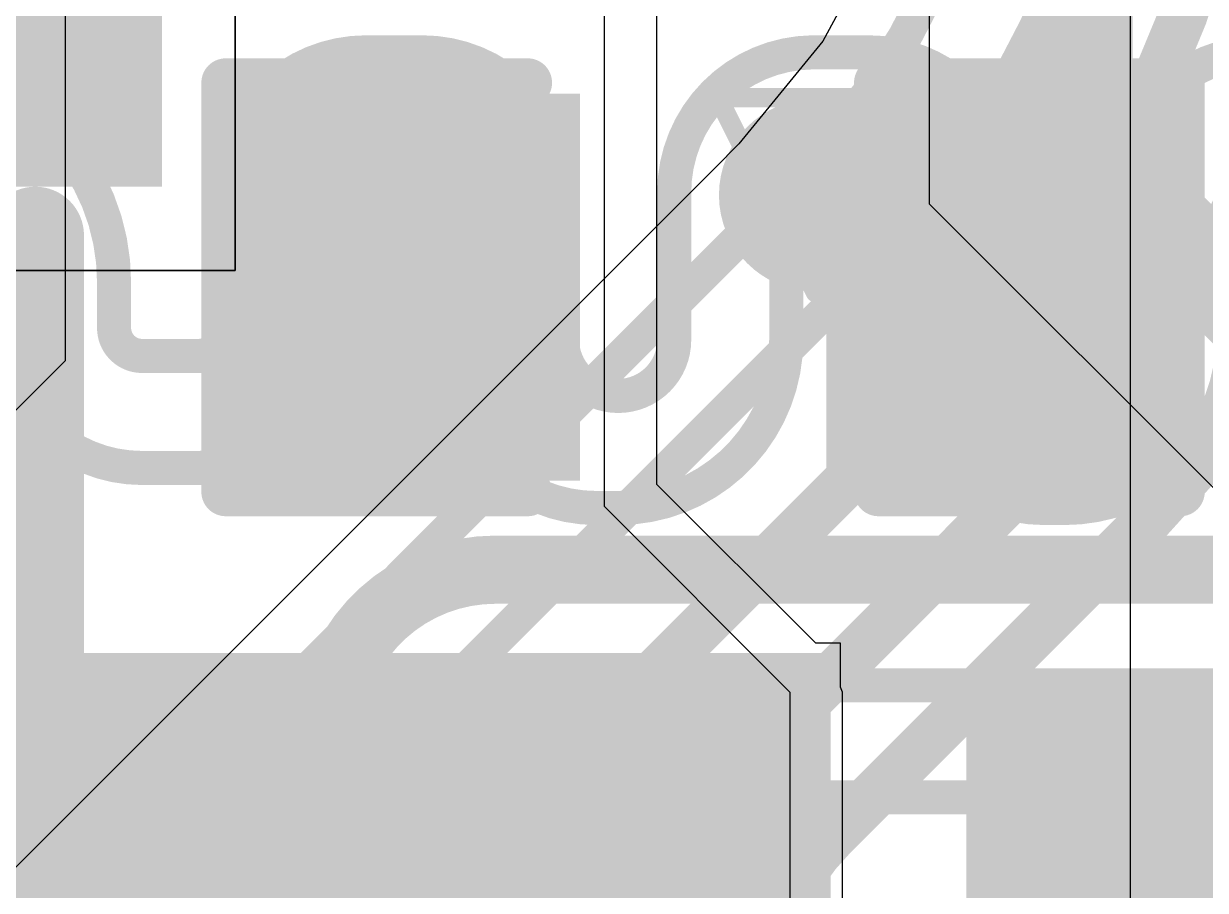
# Model space of a CAD drawing. Header units: inches. Extents: x -6 to 283, y -12 to 154.
# Drawn here: x 34.033 to 37.115, y 6.609 to 8.869 of the extents above; entities that cross this region are included whole.
import ezdxf

# ---------------------------------------------------------------- set-up
doc = ezdxf.new("R2010")
doc.units = ezdxf.units.IN
for name, color, linetype in [('Bottom Layer', 5, 'Continuous'), ('Bottom Overlay', 54, 'Continuous'), ('Bottom Paste', 16, 'Continuous'), ('Bottom Solder', 6, 'Continuous'), ('Drill Drawing', 1, 'Continuous'), ('GND-4', 54, 'Continuous'), ('PWR-1', 156, 'Continuous'), ('PWR-2', 130, 'Continuous'), ('Signal L1', 76, 'Continuous'), ('Signal L2', 6, 'Continuous'), ('Top Layer', 1, 'Continuous'), ('Top Overlay', 2, 'Continuous'), ('Top Paste', 8, 'Continuous'), ('Top Solder', 216, 'Continuous'), ('Via Holes', 16, 'Continuous')]:
    doc.layers.add(name, color=color, linetype=linetype)

# ---------------------------------------------------------------- blocks, each defined once
blk = doc.blocks.new('AP6275S__49')
at = {"layer": 'Top Layer'}
blk.add_hatch(color=1, dxfattribs=at).paths.add_polyline_path([(6.62250009, -4.24999912), (7.747499109999999, -4.24999912), (7.747499109999999, -4.74999812), (6.62250009, -4.74999812)])
at = {"layer": 'Top Paste'}
blk.add_hatch(color=8, dxfattribs=at).paths.add_polyline_path([(6.62250009, -4.24999912), (7.747499109999999, -4.24999912), (7.747499109999999, -4.74999812), (6.62250009, -4.74999812)])
at = {"layer": 'Top Solder'}
blk.add_hatch(color=216, dxfattribs=at).paths.add_polyline_path([(6.52090009, -4.14839912), (7.849099109999999, -4.14839912), (7.849099109999999, -4.85159812), (6.52090009, -4.85159812)])
at = {"layer": 'Top Overlay'}
for points in [[(7.518397459999999, -6.55319746, 0.254, 0.254, 0), (7.518397459999999, -4.97839746, 0.254, 0.254, 0)], [(6.40079746, -6.55319746, 0.254, 0.254, 0), (7.518397459999999, -6.55319746, 0.254, 0.254, 0)]]:
    blk.add_lwpolyline(points, format="xyseb", dxfattribs=at)
for points in [[(7.454897459999999, -4.97839746, 0.127, 0.127, 1), (7.58189746, -4.97839746, 0.127, 0.127, 1)], [(7.454897459999999, -6.55319746, 0.127, 0.127, 1), (7.58189746, -6.55319746, 0.127, 0.127, 1)], [(7.454897459999999, -6.55319746, 0.127, 0.127, 1), (7.58189746, -6.55319746, 0.127, 0.127, 1)]]:
    blk.add_lwpolyline(points, format="xyseb", close=True, dxfattribs=at)
blk = doc.blocks.new('IND_0806_B_187')
at = {"layer": 'Bottom Layer'}
for points in [[(-1.32499735, 1.00000054), (-0.32499681, 1.00000054), (-0.32499681, -1.00000054), (-1.32499735, -1.00000054)], [(0.32499681, 1.00000054), (1.32499735, 1.00000054), (1.32499735, -1.00000054), (0.32499681, -1.00000054)]]:
    blk.add_hatch(color=5, dxfattribs=at).paths.add_polyline_path(points)
at = {"layer": 'Bottom Paste'}
for points in [[(-1.32499735, 1.00000054), (-0.32499681, 1.00000054), (-0.32499681, -1.00000054), (-1.32499735, -1.00000054)], [(0.32499681, 1.00000054), (1.32499735, 1.00000054), (1.32499735, -1.00000054), (0.32499681, -1.00000054)]]:
    blk.add_hatch(color=16, dxfattribs=at).paths.add_polyline_path(points)
at = {"layer": 'Bottom Solder'}
for points in [[(-1.42659735, 1.10160054), (-0.22339681, 1.10160054), (-0.22339681, -1.10160054), (-1.42659735, -1.10160054)], [(0.22339681, 1.10160054), (1.42659735, 1.10160054), (1.42659735, -1.10160054), (0.22339681, -1.10160054)]]:
    blk.add_hatch(color=6, dxfattribs=at).paths.add_polyline_path(points)
at = {"layer": 'Bottom Overlay'}
for points in [[(-0.127, 0.8636, 0.127, 0.127, 0), (0.1524, 0.8636, 0.127, 0.127, 0)], [(-0.127, -0.8636, 0.127, 0.127, 0), (0.1524, -0.8636, 0.127, 0.127, 0)]]:
    blk.add_lwpolyline(points, format="xyseb", dxfattribs=at)
for points in [[(-0.15875, 0.8636, 0.0635, 0.0635, 1), (-0.09524999999999999, 0.8636, 0.0635, 0.0635, 1)], [(0.12065, 0.8636, 0.0635, 0.0635, 1), (0.18415, 0.8636, 0.0635, 0.0635, 1)], [(-0.15875, -0.8636, 0.0635, 0.0635, 1), (-0.09524999999999999, -0.8636, 0.0635, 0.0635, 1)], [(0.12065, -0.8636, 0.0635, 0.0635, 1), (0.18415, -0.8636, 0.0635, 0.0635, 1)]]:
    blk.add_lwpolyline(points, format="xyseb", close=True, dxfattribs=at)
blk = doc.blocks.new('C___0603_B_407')
at = {"layer": 'Bottom Layer'}
for points in [[(-1.143, -0.4445), (-1.143, 0.4445), (-0.3809999999999999, 0.4445), (-0.3809999999999999, -0.4445)], [(0.3809999999999999, -0.4445), (0.3809999999999999, 0.4445), (1.143, 0.4445), (1.143, -0.4445)]]:
    blk.add_hatch(color=5, dxfattribs=at).paths.add_polyline_path(points)
at = {"layer": 'Bottom Paste'}
for points in [[(-1.143, -0.4445), (-1.143, 0.4445), (-0.3809999999999999, 0.4445), (-0.3809999999999999, -0.4445)], [(0.3809999999999999, -0.4445), (0.3809999999999999, 0.4445), (1.143, 0.4445), (1.143, -0.4445)]]:
    blk.add_hatch(color=16, dxfattribs=at).paths.add_polyline_path(points)
at = {"layer": 'Bottom Solder'}
for points in [[(-1.20299988, -0.50449988), (-1.20299988, 0.50449988), (-0.3210001199999999, 0.50449988), (-0.3210001199999999, -0.50449988)], [(0.3210001199999999, -0.50449988), (0.3210001199999999, 0.50449988), (1.20299988, 0.50449988), (1.20299988, -0.50449988)]]:
    blk.add_hatch(color=6, dxfattribs=at).paths.add_polyline_path(points)
at = {"layer": 'Bottom Overlay'}
for points in [[(-1.2446, 0.5334, 0.127, 0.127, 0), (-1.2446, -0.5334, 0.127, 0.127, 0)], [(-0.4571999999999999, 0.5334, 0.127, 0.127, 0), (-1.2446, 0.5334, 0.127, 0.127, 0)], [(1.2446, 0.5334, 0.127, 0.127, 0), (0.4571999999999999, 0.5333974599999999, 0.127, 0.127, 0)], [(1.2446, 0.5334, 0.127, 0.127, 0), (1.2446, -0.5334, 0.127, 0.127, 0)], [(-0.4571999999999999, -0.5334, 0.127, 0.127, 0), (-1.2446, -0.5334, 0.127, 0.127, 0)], [(1.2446, -0.5334, 0.127, 0.127, 0), (0.4571999999999999, -0.5334, 0.127, 0.127, 0)]]:
    blk.add_lwpolyline(points, format="xyseb", dxfattribs=at)
for points in [[(-1.27635, 0.5334, 0.0635, 0.0635, 1), (-1.21285, 0.5334, 0.0635, 0.0635, 1)], [(-1.27635, 0.5334, 0.0635, 0.0635, 1), (-1.21285, 0.5334, 0.0635, 0.0635, 1)], [(-0.4889499999999999, 0.5334, 0.0635, 0.0635, 1), (-0.42545, 0.5334, 0.0635, 0.0635, 1)], [(0.42545, 0.5333974599999999, 0.0635, 0.0635, 1), (0.4889499999999999, 0.5333974599999999, 0.0635, 0.0635, 1)], [(1.21285, 0.5334, 0.0635, 0.0635, 1), (1.27635, 0.5334, 0.0635, 0.0635, 1)], [(1.21285, 0.5334, 0.0635, 0.0635, 1), (1.27635, 0.5334, 0.0635, 0.0635, 1)], [(-1.27635, -0.5334, 0.0635, 0.0635, 1), (-1.21285, -0.5334, 0.0635, 0.0635, 1)], [(-1.27635, -0.5334, 0.0635, 0.0635, 1), (-1.21285, -0.5334, 0.0635, 0.0635, 1)], [(-0.4889499999999999, -0.5334, 0.0635, 0.0635, 1), (-0.42545, -0.5334, 0.0635, 0.0635, 1)], [(0.42545, -0.5334, 0.0635, 0.0635, 1), (0.4889499999999999, -0.5334, 0.0635, 0.0635, 1)], [(1.21285, -0.5334, 0.0635, 0.0635, 1), (1.27635, -0.5334, 0.0635, 0.0635, 1)], [(1.21285, -0.5334, 0.0635, 0.0635, 1), (1.27635, -0.5334, 0.0635, 0.0635, 1)]]:
    blk.add_lwpolyline(points, format="xyseb", close=True, dxfattribs=at)
blk = doc.blocks.new('C___0603_B_447')
at = {"layer": 'Bottom Layer'}
for points in [[(-1.143, -0.4445), (-1.143, 0.4445), (-0.3810000000000001, 0.4445), (-0.3809999999999999, -0.4445)], [(0.3810000000000001, -0.4445), (0.3809999999999999, 0.4445), (1.143, 0.4445), (1.143, -0.4445)]]:
    blk.add_hatch(color=5, dxfattribs=at).paths.add_polyline_path(points)
at = {"layer": 'Bottom Paste'}
for points in [[(-1.143, -0.4445), (-1.143, 0.4445), (-0.3810000000000001, 0.4445), (-0.3809999999999999, -0.4445)], [(0.3810000000000001, -0.4445), (0.3809999999999999, 0.4445), (1.143, 0.4445), (1.143, -0.4445)]]:
    blk.add_hatch(color=16, dxfattribs=at).paths.add_polyline_path(points)
at = {"layer": 'Bottom Solder'}
for points in [[(-1.20299988, -0.50449988), (-1.20299988, 0.5044998799999999), (-0.3210001200000001, 0.50449988), (-0.3210001199999999, -0.5044998799999999)], [(0.3210001200000001, -0.50449988), (0.3210001199999999, 0.5044998799999999), (1.20299988, 0.50449988), (1.20299988, -0.5044998799999999)]]:
    blk.add_hatch(color=6, dxfattribs=at).paths.add_polyline_path(points)
at = {"layer": 'Bottom Overlay'}
for points in [[(-1.2446, -0.5334, 0.127, 0.127, 0), (-1.2446, 0.5334, 0.127, 0.127, 0)], [(-0.4571999999999999, 0.5334, 0.127, 0.127, 0), (-1.2446, 0.5334, 0.127, 0.127, 0)], [(1.2446, 0.5334, 0.127, 0.127, 0), (0.4571999999999999, 0.5334, 0.127, 0.127, 0)], [(1.2446, -0.5334, 0.127, 0.127, 0), (1.2446, 0.5334, 0.127, 0.127, 0)], [(-0.4571999999999999, -0.5334, 0.127, 0.127, 0), (-1.2446, -0.5334, 0.127, 0.127, 0)], [(1.2446, -0.5334, 0.127, 0.127, 0), (0.4571999999999999, -0.5334, 0.127, 0.127, 0)]]:
    blk.add_lwpolyline(points, format="xyseb", dxfattribs=at)
for points in [[(-1.27635, 0.5334, 0.0635, 0.0635, 1), (-1.21285, 0.5334, 0.0635, 0.0635, 1)], [(-1.27635, 0.5334, 0.0635, 0.0635, 1), (-1.21285, 0.5334, 0.0635, 0.0635, 1)], [(-0.4889499999999999, 0.5334, 0.0635, 0.0635, 1), (-0.42545, 0.5334, 0.0635, 0.0635, 1)], [(0.42545, 0.5334, 0.0635, 0.0635, 1), (0.4889499999999999, 0.5334, 0.0635, 0.0635, 1)], [(1.21285, 0.5334, 0.0635, 0.0635, 1), (1.27635, 0.5334, 0.0635, 0.0635, 1)], [(1.21285, 0.5334, 0.0635, 0.0635, 1), (1.27635, 0.5334, 0.0635, 0.0635, 1)], [(-1.27635, -0.5334, 0.0635, 0.0635, 1), (-1.21285, -0.5334, 0.0635, 0.0635, 1)], [(-1.27635, -0.5334, 0.0635, 0.0635, 1), (-1.21285, -0.5334, 0.0635, 0.0635, 1)], [(-0.4889499999999999, -0.5334, 0.0635, 0.0635, 1), (-0.42545, -0.5334, 0.0635, 0.0635, 1)], [(0.42545, -0.5334, 0.0635, 0.0635, 1), (0.4889499999999999, -0.5334, 0.0635, 0.0635, 1)], [(1.21285, -0.5334, 0.0635, 0.0635, 1), (1.27635, -0.5334, 0.0635, 0.0635, 1)], [(1.21285, -0.5334, 0.0635, 0.0635, 1), (1.27635, -0.5334, 0.0635, 0.0635, 1)]]:
    blk.add_lwpolyline(points, format="xyseb", close=True, dxfattribs=at)

msp = doc.modelspace()

# ---------------------------------------------------------------- hatches: boundary and pattern name
at = {"layer": 'Bottom Layer'}
h = msp.add_hatch(color=5, dxfattribs=at)
edge = h.paths.add_edge_path()
edge.add_arc((36.09795168, 8.421931339999999), 0.1499997, 0, 360)
at = {"layer": 'Bottom Solder'}
h = msp.add_hatch(color=6, dxfattribs=at)
edge = h.paths.add_edge_path()
edge.add_arc((36.09795168, 8.421931339999999), 0.2515997, 0, 360)
at = {"layer": 'GND-4'}
h = msp.add_hatch(color=54, dxfattribs=at)
edge = h.paths.add_edge_path()
edge.add_arc((36.09795168, 8.421931339999999), 0.1499997, 0, 360)
at = {"layer": 'Signal L2'}
h = msp.add_hatch(color=6, dxfattribs=at)
edge = h.paths.add_edge_path()
edge.add_arc((36.09795168, 8.421931339999999), 0.1499997, 0, 360)
at = {"layer": 'Via Holes'}
h = msp.add_hatch(color=7, dxfattribs=at)
edge = h.paths.add_edge_path()
edge.add_arc((36.09795168, 8.421931339999999), 0.07499858, 0, 360)

# ---------------------------------------------------------------- linework, layer by layer
at = {"layer": 'Bottom Layer'}
for p, q in [((34.14225835999999, 7.9902685), (34.14225073999999, 10.7873419)), ((35.54700536, 10.78193932), (35.54700536, 7.61049278)), ((35.68447016, 7.66743196), (35.68447016, 10.78193932)), ((33.88825835999999, 7.7362685), (34.14225835999999, 7.9902685)), ((36.09866288, 7.2532367), (35.68447016, 7.66743196)), ((35.54700536, 7.61049278), (36.03125636, 7.1262367)), ((36.16333889999999, 7.2532367), (36.09866288, 7.2532367)), ((36.16333889999999, 7.139231339999999), (36.16333889999999, 7.2532367)), ((36.03125636, 7.1262367), (36.03125636, 5.718050539999999)), ((36.16872116, 7.1262367), (36.16333889999999, 7.139231339999999)), ((36.16872116, 5.9174761), (36.16872116, 7.1262367))]:
    msp.add_line(p, q, dxfattribs=at)
at = {"layer": 'Drill Drawing'}
for points in [[(35.84395168, 8.67593134, 0.0508, 0.0508, 0), (36.35195168, 8.67593134, 0.0508, 0.0508, 0)], [(35.84395168, 8.67593134, 0.0508, 0.0508, 0), (36.09795168, 8.16793134, 0.0508, 0.0508, 0)], [(36.09795168, 8.16793134, 0.0508, 0.0508, 0), (36.35195168, 8.67593134, 0.0508, 0.0508, 0)]]:
    msp.add_lwpolyline(points, format="xyseb", dxfattribs=at)
for points in [[(35.83125167999999, 8.67593134, 0.0254, 0.0254, 1), (35.85665168, 8.67593134, 0.0254, 0.0254, 1)], [(35.83125167999999, 8.67593134, 0.0254, 0.0254, 1), (35.85665168, 8.67593134, 0.0254, 0.0254, 1)], [(36.33925168, 8.67593134, 0.0254, 0.0254, 1), (36.36465168, 8.67593134, 0.0254, 0.0254, 1)], [(36.33925168, 8.67593134, 0.0254, 0.0254, 1), (36.36465168, 8.67593134, 0.0254, 0.0254, 1)], [(36.08525168, 8.16793134, 0.0254, 0.0254, 1), (36.11065168, 8.16793134, 0.0254, 0.0254, 1)], [(36.08525168, 8.16793134, 0.0254, 0.0254, 1), (36.11065168, 8.16793134, 0.0254, 0.0254, 1)]]:
    msp.add_lwpolyline(points, format="xyseb", close=True, dxfattribs=at)
at = {"layer": 'PWR-1'}
msp.add_line((36.91887206, 15.3783411), (36.91887206, 4.91602014), dxfattribs=at)
at = {"layer": 'PWR-2'}
for p, q in [((36.3944535, 9.76524336), (36.3944535, 8.39935328)), ((36.3944535, 8.39935328), (41.09605446, 3.69774978))]:
    msp.add_line(p, q, dxfattribs=at)
for points in [[(36.79804934, 8.550864279999999, 0.254, 0.254, 0), (36.79804934, 16.1116899, 0.254, 0.254, 0)], [(36.79804934, 8.550864279999999, 0.254, 0.254, 0), (41.50282022, 3.8460934, 0.254, 0.254, 0)]]:
    msp.add_lwpolyline(points, format="xyseb", dxfattribs=at)
msp.add_lwpolyline([(36.73454934, 8.550864279999999, 0.127, 0.127, 1), (36.86154934, 8.550864279999999, 0.127, 0.127, 1)], format="xyseb", close=True, dxfattribs=at)
msp.add_lwpolyline([(36.73454934, 8.550864279999999, 0.127, 0.127, 1), (36.86154934, 8.550864279999999, 0.127, 0.127, 1)], format="xyseb", close=True, dxfattribs=at)
at = {"layer": 'Signal L1'}
for points in [[(34.56132788, 8.4289138, 0.08889999999999999, 0.08889999999999999, -0.4142135623730951), (34.92645288, 8.7940388, 0.08889999999999999, 0.08889999999999999, 0)], [(34.92645288, 8.7940388, 0.08889999999999999, 0.08889999999999999, 0), (35.07250288, 8.7940388, 0.08889999999999999, 0.08889999999999999, 0)], [(35.07250288, 8.7940388, 0.08889999999999999, 0.08889999999999999, -0.4142135623730951), (35.43762788, 8.4289138, 0.08889999999999999, 0.08889999999999999, 0)], [(35.72972788, 8.4289138, 0.08889999999999999, 0.08889999999999999, -0.410594759926227), (36.09033676, 8.79401086, 0.08889999999999999, 0.08889999999999999, 0)], [(36.09033676, 8.79401086, 0.08889999999999999, 0.08889999999999999, -0.003092798147686913), (36.09485288, 8.7940388, 0.08889999999999999, 0.08889999999999999, 0)], [(36.09033676, 8.79401086, 0.08889999999999999, 0.08889999999999999, 0), (36.23641978, 8.79401086, 0.08889999999999999, 0.08889999999999999, 0)], [(36.23641978, 8.79401086, 0.08889999999999999, 0.08889999999999999, -0.4142135623730951), (36.60154478, 8.42888586, 0.08889999999999999, 0.08889999999999999, 0)], [(36.89364478, 8.42888586, 0.08889999999999999, 0.08889999999999999, -0.4142135623730951), (37.25876977999999, 8.79401086, 0.08889999999999999, 0.08889999999999999, 0)], [(33.71599556, 8.7543132, 0.08889999999999999, 0.08889999999999999, -0.4106761781847873), (34.26922788, 8.19434988, 0.08889999999999999, 0.08889999999999999, 0)], [(34.85342788, 8.4289138, 0.08889999999999999, 0.08889999999999999, -0.4142135623730951), (34.92645288, 8.5019388, 0.08889999999999999, 0.08889999999999999, 0)], [(34.92645288, 8.5019388, 0.08889999999999999, 0.08889999999999999, 0), (35.07250288, 8.5019388, 0.08889999999999999, 0.08889999999999999, 0)], [(35.07250288, 8.5019388, 0.08889999999999999, 0.08889999999999999, -0.4142135623730951), (35.14552788, 8.4289138, 0.08889999999999999, 0.08889999999999999, 0)], [(36.02182788, 8.4289138, 0.08889999999999999, 0.08889999999999999, -0.4061262708687788), (36.09283104, 8.501910859999999, 0.08889999999999999, 0.08889999999999999, 0)], [(36.09283104, 8.501910859999999, 0.08889999999999999, 0.08889999999999999, 0), (36.23641978, 8.501910859999999, 0.08889999999999999, 0.08889999999999999, 0)], [(36.23641978, 8.501910859999999, 0.08889999999999999, 0.08889999999999999, -0.4142135623730951), (36.30944478, 8.42888586, 0.08889999999999999, 0.08889999999999999, 0)], [(34.56132788, 8.07547788, 0.08889999999999999, 0.08889999999999999, 0), (34.56132788, 8.4289138, 0.08889999999999999, 0.08889999999999999, 0)], [(34.85342788, 8.07547788, 0.08889999999999999, 0.08889999999999999, 0), (34.85342788, 8.4289138, 0.08889999999999999, 0.08889999999999999, 0)], [(35.14552788, 7.987009679999999, 0.08889999999999999, 0.08889999999999999, 0), (35.14552788, 8.4289138, 0.08889999999999999, 0.08889999999999999, 0)], [(35.43762788, 8.044423839999999, 0.08889999999999999, 0.08889999999999999, 0), (35.43762788, 8.4289138, 0.08889999999999999, 0.08889999999999999, 0)], [(35.72972788, 8.044423839999999, 0.08889999999999999, 0.08889999999999999, 0), (35.72972788, 8.4289138, 0.08889999999999999, 0.08889999999999999, 0)], [(36.02182788, 8.044423839999999, 0.08889999999999999, 0.08889999999999999, 0), (36.02182788, 8.4289138, 0.08889999999999999, 0.08889999999999999, 0)], [(36.30944478, 8.41487776, 0.08889999999999999, 0.08889999999999999, 0), (36.30944478, 8.42888586, 0.08889999999999999, 0.08889999999999999, 0)], [(36.30995532, 8.395167359999999, 0.08889999999999999, 0.08889999999999999, -0.01293967104408187), (36.30944478, 8.41487776, 0.08889999999999999, 0.08889999999999999, 0)], [(36.60154478, 8.0443959, 0.08889999999999999, 0.08889999999999999, 0), (36.60154478, 8.42888586, 0.08889999999999999, 0.08889999999999999, 0)], [(36.89364478, 8.0443959, 0.08889999999999999, 0.08889999999999999, 0), (36.89364478, 8.42888586, 0.08889999999999999, 0.08889999999999999, 0)], [(36.30995024, 8.395167359999999, 0.08889999999999999, 0.08889999999999999, 0), (36.31353671999999, 8.32499986, 0.08889999999999999, 0.08889999999999999, 0)], [(36.31353926, 8.32499986, 0.08889999999999999, 0.08889999999999999, -0.0129065377782133), (36.31392788, 8.3099275, 0.08889999999999999, 0.08889999999999999, 0)], [(36.31392788, 7.98698174, 0.08889999999999999, 0.08889999999999999, 0), (36.31392788, 8.3099275, 0.08889999999999999, 0.08889999999999999, 0)], [(34.26922788, 8.07547788, 0.08889999999999999, 0.08889999999999999, 0), (34.26922788, 8.19434988, 0.08889999999999999, 0.08889999999999999, 0)], [(34.34225288, 7.71035288, 0.08889999999999999, 0.08889999999999999, -0.413559671305201), (33.97712788, 8.07466254, 0.08889999999999999, 0.08889999999999999, 0)], [(34.34225288, 8.00245288, 0.08889999999999999, 0.08889999999999999, -0.4142135623730951), (34.26922788, 8.07547788, 0.08889999999999999, 0.08889999999999999, 0)], [(34.56132788, 8.07547788, 0.08889999999999999, 0.08889999999999999, -0.4142135623730951), (34.48830288, 8.00245288, 0.08889999999999999, 0.08889999999999999, 0)], [(34.85342788, 8.07547788, 0.08889999999999999, 0.08889999999999999, -0.4142135623730951), (34.48830288, 7.71035288, 0.08889999999999999, 0.08889999999999999, 0)], [(35.58367788, 7.898109679999999, 0.08889999999999999, 0.08889999999999999, -0.4136848626385223), (35.43762788, 8.044423839999999, 0.08889999999999999, 0.08889999999999999, 0)], [(36.02182788, 8.044423839999999, 0.08889999999999999, 0.08889999999999999, -0.4142135623730951), (35.58341372, 7.606009680000001, 0.08889999999999999, 0.08889999999999999, 0)], [(35.72972788, 8.044423839999999, 0.08889999999999999, 0.08889999999999999, -0.4136848626385221), (35.58367788, 7.898109679999999, 0.08889999999999999, 0.08889999999999999, 0)], [(36.74759478, 7.898081739999999, 0.08889999999999999, 0.08889999999999999, -0.4136848626385223), (36.60154478, 8.0443959, 0.08889999999999999, 0.08889999999999999, 0)], [(37.18574478, 8.0443959, 0.08889999999999999, 0.08889999999999999, -0.4142135623730951), (36.74733061999999, 7.60598174, 0.08889999999999999, 0.08889999999999999, 0)], [(36.89364478, 8.0443959, 0.08889999999999999, 0.08889999999999999, -0.4136848626385221), (36.74759478, 7.898081739999999, 0.08889999999999999, 0.08889999999999999, 0)], [(34.34225288, 8.00245288, 0.08889999999999999, 0.08889999999999999, 0), (34.48830288, 8.00245288, 0.08889999999999999, 0.08889999999999999, 0)], [(35.52652788, 7.606009680000001, 0.08889999999999999, 0.08889999999999999, -0.4142135623730951), (35.14552788, 7.987009679999999, 0.08889999999999999, 0.08889999999999999, 0)], [(36.69492787999999, 7.60598174, 0.08889999999999999, 0.08889999999999999, -0.4142135623730951), (36.31392788, 7.98698174, 0.08889999999999999, 0.08889999999999999, 0)], [(35.58367788, 7.898109679999999, 0.08889999999999999, 0.08889999999999999, -0.0004513578204718683), (35.58341372, 7.898109679999999, 0.08889999999999999, 0.08889999999999999, 0)], [(35.58394204, 7.898109679999999, 0.08889999999999999, 0.08889999999999999, -0.0004513578204716463), (35.58367788, 7.898109679999999, 0.08889999999999999, 0.08889999999999999, 0)], [(36.74759478, 7.898081739999999, 0.08889999999999999, 0.08889999999999999, -0.0004513578204718683), (36.74733061999999, 7.898081739999999, 0.08889999999999999, 0.08889999999999999, 0)], [(36.74785894, 7.898081739999999, 0.08889999999999999, 0.08889999999999999, -0.0004513578204716463), (36.74759478, 7.898081739999999, 0.08889999999999999, 0.08889999999999999, 0)], [(34.34225288, 7.71035288, 0.08889999999999999, 0.08889999999999999, 0), (34.48830288, 7.71035288, 0.08889999999999999, 0.08889999999999999, 0)], [(35.52652788, 7.606009680000001, 0.08889999999999999, 0.08889999999999999, 0), (35.58341372, 7.606009680000001, 0.08889999999999999, 0.08889999999999999, 0)], [(36.69492787999999, 7.60598174, 0.08889999999999999, 0.08889999999999999, 0), (36.74733061999999, 7.60598174, 0.08889999999999999, 0.08889999999999999, 0)], [(33.92319098, 7.143899859999999, 0.08889999999999999, 0.08889999999999999, 0), (35.09588866, 7.1439024, 0.08889999999999999, 0.08889999999999999, 0)], [(35.09588866, 7.1439024, 0.08889999999999999, 0.08889999999999999, 0), (43.0947703, 7.14390494, 0.08889999999999999, 0.08889999999999999, 0)], [(33.92402664, 6.851804939999999, 0.08889999999999999, 0.08889999999999999, 0), (43.21576065999999, 6.851804939999999, 0.08889999999999999, 0.08889999999999999, 0)]]:
    msp.add_lwpolyline(points, format="xyseb", dxfattribs=at)
for points in [[(34.90422787999999, 8.7940388, 0.04445, 0.04445, 1), (34.94867788, 8.7940388, 0.04445, 0.04445, 1)], [(34.90422787999999, 8.7940388, 0.04445, 0.04445, 1), (34.94867788, 8.7940388, 0.04445, 0.04445, 1)], [(35.05027788, 8.7940388, 0.04445, 0.04445, 1), (35.09472788, 8.7940388, 0.04445, 0.04445, 1)], [(35.05027788, 8.7940388, 0.04445, 0.04445, 1), (35.09472788, 8.7940388, 0.04445, 0.04445, 1)], [(36.06811176, 8.79401086, 0.04445, 0.04445, 1), (36.11256176, 8.79401086, 0.04445, 0.04445, 1)], [(36.06811176, 8.79401086, 0.04445, 0.04445, 1), (36.11256176, 8.79401086, 0.04445, 0.04445, 1)], [(36.06811176, 8.79401086, 0.04445, 0.04445, 1), (36.11256176, 8.79401086, 0.04445, 0.04445, 1)], [(36.07262788, 8.7940388, 0.04445, 0.04445, 1), (36.11707788, 8.7940388, 0.04445, 0.04445, 1)], [(36.21419478, 8.79401086, 0.04445, 0.04445, 1), (36.25864478, 8.79401086, 0.04445, 0.04445, 1)], [(36.21419478, 8.79401086, 0.04445, 0.04445, 1), (36.25864478, 8.79401086, 0.04445, 0.04445, 1)], [(34.90422787999999, 8.5019388, 0.04445, 0.04445, 1), (34.94867788, 8.5019388, 0.04445, 0.04445, 1)], [(34.90422787999999, 8.5019388, 0.04445, 0.04445, 1), (34.94867788, 8.5019388, 0.04445, 0.04445, 1)], [(35.05027788, 8.5019388, 0.04445, 0.04445, 1), (35.09472788, 8.5019388, 0.04445, 0.04445, 1)], [(35.05027788, 8.5019388, 0.04445, 0.04445, 1), (35.09472788, 8.5019388, 0.04445, 0.04445, 1)], [(36.07060604, 8.501910859999999, 0.04445, 0.04445, 1), (36.11505604, 8.501910859999999, 0.04445, 0.04445, 1)], [(36.07060604, 8.501910859999999, 0.04445, 0.04445, 1), (36.11505604, 8.501910859999999, 0.04445, 0.04445, 1)], [(36.21419478, 8.501910859999999, 0.04445, 0.04445, 1), (36.25864478, 8.501910859999999, 0.04445, 0.04445, 1)], [(36.21419478, 8.501910859999999, 0.04445, 0.04445, 1), (36.25864478, 8.501910859999999, 0.04445, 0.04445, 1)], [(34.53910288, 8.4289138, 0.04445, 0.04445, 1), (34.58355288, 8.4289138, 0.04445, 0.04445, 1)], [(34.53910288, 8.4289138, 0.04445, 0.04445, 1), (34.58355288, 8.4289138, 0.04445, 0.04445, 1)], [(34.83120288, 8.4289138, 0.04445, 0.04445, 1), (34.87565288, 8.4289138, 0.04445, 0.04445, 1)], [(34.83120288, 8.4289138, 0.04445, 0.04445, 1), (34.87565288, 8.4289138, 0.04445, 0.04445, 1)], [(35.12330288, 8.4289138, 0.04445, 0.04445, 1), (35.16775287999999, 8.4289138, 0.04445, 0.04445, 1)], [(35.12330288, 8.4289138, 0.04445, 0.04445, 1), (35.16775287999999, 8.4289138, 0.04445, 0.04445, 1)], [(35.41540288, 8.4289138, 0.04445, 0.04445, 1), (35.45985288, 8.4289138, 0.04445, 0.04445, 1)], [(35.41540288, 8.4289138, 0.04445, 0.04445, 1), (35.45985288, 8.4289138, 0.04445, 0.04445, 1)], [(35.70750287999999, 8.4289138, 0.04445, 0.04445, 1), (35.75195288, 8.4289138, 0.04445, 0.04445, 1)], [(35.70750287999999, 8.4289138, 0.04445, 0.04445, 1), (35.75195288, 8.4289138, 0.04445, 0.04445, 1)], [(35.99960288, 8.4289138, 0.04445, 0.04445, 1), (36.04405288, 8.4289138, 0.04445, 0.04445, 1)], [(35.99960288, 8.4289138, 0.04445, 0.04445, 1), (36.04405288, 8.4289138, 0.04445, 0.04445, 1)], [(36.28721978, 8.42888586, 0.04445, 0.04445, 1), (36.33166978, 8.42888586, 0.04445, 0.04445, 1)], [(36.28721978, 8.42888586, 0.04445, 0.04445, 1), (36.33166978, 8.42888586, 0.04445, 0.04445, 1)], [(36.28721978, 8.41487776, 0.04445, 0.04445, 1), (36.33166978, 8.41487776, 0.04445, 0.04445, 1)], [(36.28721978, 8.41487776, 0.04445, 0.04445, 1), (36.33166978, 8.41487776, 0.04445, 0.04445, 1)], [(36.57931978, 8.42888586, 0.04445, 0.04445, 1), (36.62376978, 8.42888586, 0.04445, 0.04445, 1)], [(36.57931978, 8.42888586, 0.04445, 0.04445, 1), (36.62376978, 8.42888586, 0.04445, 0.04445, 1)], [(36.87141978, 8.42888586, 0.04445, 0.04445, 1), (36.91586978, 8.42888586, 0.04445, 0.04445, 1)], [(36.87141978, 8.42888586, 0.04445, 0.04445, 1), (36.91586978, 8.42888586, 0.04445, 0.04445, 1)], [(36.28772524, 8.395167359999999, 0.04445, 0.04445, 1), (36.33217524, 8.395167359999999, 0.04445, 0.04445, 1)], [(36.28773032, 8.395167359999999, 0.04445, 0.04445, 1), (36.33218032, 8.395167359999999, 0.04445, 0.04445, 1)], [(36.29131172, 8.32499986, 0.04445, 0.04445, 1), (36.33576172, 8.32499986, 0.04445, 0.04445, 1)], [(36.29131426, 8.32499986, 0.04445, 0.04445, 1), (36.33576426, 8.32499986, 0.04445, 0.04445, 1)], [(36.29170288, 8.3099275, 0.04445, 0.04445, 1), (36.33615288, 8.3099275, 0.04445, 0.04445, 1)], [(36.29170288, 8.3099275, 0.04445, 0.04445, 1), (36.33615288, 8.3099275, 0.04445, 0.04445, 1)], [(34.24700288, 8.19434988, 0.04445, 0.04445, 1), (34.29145287999999, 8.19434988, 0.04445, 0.04445, 1)], [(34.24700288, 8.19434988, 0.04445, 0.04445, 1), (34.29145287999999, 8.19434988, 0.04445, 0.04445, 1)], [(34.24700288, 8.07547788, 0.04445, 0.04445, 1), (34.29145287999999, 8.07547788, 0.04445, 0.04445, 1)], [(34.24700288, 8.07547788, 0.04445, 0.04445, 1), (34.29145287999999, 8.07547788, 0.04445, 0.04445, 1)], [(34.53910288, 8.07547788, 0.04445, 0.04445, 1), (34.58355288, 8.07547788, 0.04445, 0.04445, 1)], [(34.53910288, 8.07547788, 0.04445, 0.04445, 1), (34.58355288, 8.07547788, 0.04445, 0.04445, 1)], [(34.83120288, 8.07547788, 0.04445, 0.04445, 1), (34.87565288, 8.07547788, 0.04445, 0.04445, 1)], [(34.83120288, 8.07547788, 0.04445, 0.04445, 1), (34.87565288, 8.07547788, 0.04445, 0.04445, 1)], [(35.41540288, 8.044423839999999, 0.04445, 0.04445, 1), (35.45985288, 8.044423839999999, 0.04445, 0.04445, 1)], [(35.41540288, 8.044423839999999, 0.04445, 0.04445, 1), (35.45985288, 8.044423839999999, 0.04445, 0.04445, 1)], [(35.70750287999999, 8.044423839999999, 0.04445, 0.04445, 1), (35.75195288, 8.044423839999999, 0.04445, 0.04445, 1)], [(35.70750287999999, 8.044423839999999, 0.04445, 0.04445, 1), (35.75195288, 8.044423839999999, 0.04445, 0.04445, 1)], [(35.99960288, 8.044423839999999, 0.04445, 0.04445, 1), (36.04405288, 8.044423839999999, 0.04445, 0.04445, 1)], [(35.99960288, 8.044423839999999, 0.04445, 0.04445, 1), (36.04405288, 8.044423839999999, 0.04445, 0.04445, 1)], [(36.57931978, 8.0443959, 0.04445, 0.04445, 1), (36.62376978, 8.0443959, 0.04445, 0.04445, 1)], [(36.57931978, 8.0443959, 0.04445, 0.04445, 1), (36.62376978, 8.0443959, 0.04445, 0.04445, 1)], [(36.87141978, 8.0443959, 0.04445, 0.04445, 1), (36.91586978, 8.0443959, 0.04445, 0.04445, 1)], [(36.87141978, 8.0443959, 0.04445, 0.04445, 1), (36.91586978, 8.0443959, 0.04445, 0.04445, 1)], [(34.32002788, 8.00245288, 0.04445, 0.04445, 1), (34.36447788, 8.00245288, 0.04445, 0.04445, 1)], [(34.32002788, 8.00245288, 0.04445, 0.04445, 1), (34.36447788, 8.00245288, 0.04445, 0.04445, 1)], [(34.46607787999999, 8.00245288, 0.04445, 0.04445, 1), (34.51052788, 8.00245288, 0.04445, 0.04445, 1)], [(34.46607787999999, 8.00245288, 0.04445, 0.04445, 1), (34.51052788, 8.00245288, 0.04445, 0.04445, 1)], [(35.12330288, 7.987009679999999, 0.04445, 0.04445, 1), (35.16775287999999, 7.987009679999999, 0.04445, 0.04445, 1)], [(35.12330288, 7.987009679999999, 0.04445, 0.04445, 1), (35.16775287999999, 7.987009679999999, 0.04445, 0.04445, 1)], [(36.29170288, 7.98698174, 0.04445, 0.04445, 1), (36.33615288, 7.98698174, 0.04445, 0.04445, 1)], [(36.29170288, 7.98698174, 0.04445, 0.04445, 1), (36.33615288, 7.98698174, 0.04445, 0.04445, 1)], [(35.56118872, 7.898109679999999, 0.04445, 0.04445, 1), (35.60563872, 7.898109679999999, 0.04445, 0.04445, 1)], [(35.56145288, 7.898109679999999, 0.04445, 0.04445, 1), (35.60590288, 7.898109679999999, 0.04445, 0.04445, 1)], [(35.56145288, 7.898109679999999, 0.04445, 0.04445, 1), (35.60590288, 7.898109679999999, 0.04445, 0.04445, 1)], [(35.56145288, 7.898109679999999, 0.04445, 0.04445, 1), (35.60590288, 7.898109679999999, 0.04445, 0.04445, 1)], [(35.56145288, 7.898109679999999, 0.04445, 0.04445, 1), (35.60590288, 7.898109679999999, 0.04445, 0.04445, 1)], [(35.56171704, 7.898109679999999, 0.04445, 0.04445, 1), (35.60616704, 7.898109679999999, 0.04445, 0.04445, 1)], [(36.72510561999999, 7.898081739999999, 0.04445, 0.04445, 1), (36.76955562, 7.898081739999999, 0.04445, 0.04445, 1)], [(36.72536978, 7.898081739999999, 0.04445, 0.04445, 1), (36.76981978, 7.898081739999999, 0.04445, 0.04445, 1)], [(36.72536978, 7.898081739999999, 0.04445, 0.04445, 1), (36.76981978, 7.898081739999999, 0.04445, 0.04445, 1)], [(36.72536978, 7.898081739999999, 0.04445, 0.04445, 1), (36.76981978, 7.898081739999999, 0.04445, 0.04445, 1)], [(36.72536978, 7.898081739999999, 0.04445, 0.04445, 1), (36.76981978, 7.898081739999999, 0.04445, 0.04445, 1)], [(36.72563394, 7.898081739999999, 0.04445, 0.04445, 1), (36.77008394, 7.898081739999999, 0.04445, 0.04445, 1)], [(34.32002788, 7.71035288, 0.04445, 0.04445, 1), (34.36447788, 7.71035288, 0.04445, 0.04445, 1)], [(34.32002788, 7.71035288, 0.04445, 0.04445, 1), (34.36447788, 7.71035288, 0.04445, 0.04445, 1)], [(34.46607787999999, 7.71035288, 0.04445, 0.04445, 1), (34.51052788, 7.71035288, 0.04445, 0.04445, 1)], [(34.46607787999999, 7.71035288, 0.04445, 0.04445, 1), (34.51052788, 7.71035288, 0.04445, 0.04445, 1)], [(35.50430288, 7.606009680000001, 0.04445, 0.04445, 1), (35.54875288, 7.606009680000001, 0.04445, 0.04445, 1)], [(35.50430288, 7.606009680000001, 0.04445, 0.04445, 1), (35.54875288, 7.606009680000001, 0.04445, 0.04445, 1)], [(35.56118872, 7.606009680000001, 0.04445, 0.04445, 1), (35.60563872, 7.606009680000001, 0.04445, 0.04445, 1)], [(35.56118872, 7.606009680000001, 0.04445, 0.04445, 1), (35.60563872, 7.606009680000001, 0.04445, 0.04445, 1)], [(36.67270288, 7.60598174, 0.04445, 0.04445, 1), (36.71715288, 7.60598174, 0.04445, 0.04445, 1)], [(36.67270288, 7.60598174, 0.04445, 0.04445, 1), (36.71715288, 7.60598174, 0.04445, 0.04445, 1)], [(36.72510561999999, 7.60598174, 0.04445, 0.04445, 1), (36.76955562, 7.60598174, 0.04445, 0.04445, 1)], [(36.72510561999999, 7.60598174, 0.04445, 0.04445, 1), (36.76955562, 7.60598174, 0.04445, 0.04445, 1)], [(35.07366366, 7.1439024, 0.04445, 0.04445, 1), (35.11811366, 7.1439024, 0.04445, 0.04445, 1)], [(35.07366366, 7.1439024, 0.04445, 0.04445, 1), (35.11811366, 7.1439024, 0.04445, 0.04445, 1)]]:
    msp.add_lwpolyline(points, format="xyseb", close=True, dxfattribs=at)
at = {"layer": 'Signal L2'}
for points in [[(34.82794406, 7.009947879999999, 0.1778, 0.1778, -0.4142135623730951), (35.2631756, 7.445179420000001, 0.1778, 0.1778, 0)], [(35.2631756, 7.445179420000001, 0.1778, 0.1778, 0), (37.39564784, 7.445179420000001, 0.1778, 0.1778, 0)], [(34.82794406, 3.720391339999999, 0.1778, 0.1778, 0), (34.82794406, 7.009947879999999, 0.1778, 0.1778, 0)]]:
    msp.add_lwpolyline(points, format="xyseb", dxfattribs=at)
for points in [[(35.2187256, 7.445179420000001, 0.08889999999999999, 0.08889999999999999, 1), (35.30762559999999, 7.445179420000001, 0.08889999999999999, 0.08889999999999999, 1)], [(35.2187256, 7.445179420000001, 0.08889999999999999, 0.08889999999999999, 1), (35.30762559999999, 7.445179420000001, 0.08889999999999999, 0.08889999999999999, 1)], [(34.78349406, 7.009947879999999, 0.08889999999999999, 0.08889999999999999, 1), (34.87239406, 7.009947879999999, 0.08889999999999999, 0.08889999999999999, 1)], [(34.78349406, 7.009947879999999, 0.08889999999999999, 0.08889999999999999, 1), (34.87239406, 7.009947879999999, 0.08889999999999999, 0.08889999999999999, 1)]]:
    msp.add_lwpolyline(points, format="xyseb", close=True, dxfattribs=at)
at = {"layer": 'Top Layer'}
for p, q in [((34.58509974, 20.35987292), (34.58509974, 8.22510928)), ((34.58509974, 8.22510928), (34.58509974, 18.75223326)), ((36.28052688, 9.1281885), (36.1175046, 8.823195459999999)), ((36.1175046, 8.823195459999999), (35.89811464, 8.55587062)), ((35.8981121, 8.55586808), (35.83585162, 8.492401099999999)), ((35.89811464, 8.55587062), (35.89810955999999, 8.55586808)), ((35.89810955999999, 8.55586808), (35.8981121, 8.55586808)), ((35.83585162, 8.492401099999999), (32.60399626, 5.260548279999999)), ((34.58509974, 8.22510928), (31.84009125999999, 8.22510928)), ((32.85123732, 8.22510928), (34.58509974, 8.22510928))]:
    msp.add_line(p, q, dxfattribs=at)
for points in [[(36.5904653, 9.80701366, 0.08889999999999999, 0.08889999999999999, -0.19941271401335), (36.02231809999999, 8.431657, 0.08889999999999999, 0.08889999999999999, 0)], [(36.88256021999999, 9.807577539999999, 0.08889999999999999, 0.08889999999999999, -0.1994138742575262), (36.22886582, 8.22510928, 0.08889999999999999, 0.08889999999999999, 0)], [(37.21135814, 9.76713566, 0.127, 0.127, -0.1990404891736499), (36.46028776, 7.955158079999999, 0.127, 0.127, 0)], [(37.87366822, 9.794821659999998, 0.127, 0.127, -0.1988766794712513), (36.94531854, 7.553159899999999, 0.127, 0.127, 0)], [(37.5476135, 9.7573592, 0.127, 0.127, -0.1989629877982203), (36.7099596, 7.735641119999999, 0.127, 0.127, 0)], [(32.66679522, 5.07612904, 0.08889999999999999, 0.08889999999999999, 0), (36.02232064, 8.431654459999999, 0.08889999999999999, 0.08889999999999999, 0)], [(32.8733404, 4.86958386, 0.08889999999999999, 0.08889999999999999, 0), (36.22886582, 8.22510928, 0.08889999999999999, 0.08889999999999999, 0)], [(33.0378689, 4.53273922, 0.127, 0.127, 0), (36.46028776, 7.955158079999999, 0.127, 0.127, 0)], [(33.32485842, 4.350539939999999, 0.127, 0.127, 0), (36.7099596, 7.735641119999999, 0.127, 0.127, 0)], [(36.14345324, 6.7512946, 0.127, 0.127, 0), (36.94531854, 7.553159899999999, 0.127, 0.127, 0)], [(35.96054529999999, 6.30836686, 0.127, 0.127, -0.1982283650242541), (36.14324242, 6.75108124, 0.127, 0.127, 0)], [(36.14324242, 6.75108124, 0.127, 0.127, -0.0001194524364198034), (36.14345324, 6.7512946, 0.127, 0.127, 0)]]:
    msp.add_lwpolyline(points, format="xyseb", dxfattribs=at)
for points in [[(36.00009309999999, 8.431657, 0.04445, 0.04445, 1), (36.0445431, 8.431657, 0.04445, 0.04445, 1)], [(36.00009564, 8.431654459999999, 0.04445, 0.04445, 1), (36.04454564, 8.431654459999999, 0.04445, 0.04445, 1)], [(36.20664082, 8.22510928, 0.04445, 0.04445, 1), (36.25109081999999, 8.22510928, 0.04445, 0.04445, 1)], [(36.20664082, 8.22510928, 0.04445, 0.04445, 1), (36.25109081999999, 8.22510928, 0.04445, 0.04445, 1)], [(36.42853776, 7.955158079999999, 0.0635, 0.0635, 1), (36.49203776, 7.955158079999999, 0.0635, 0.0635, 1)], [(36.42853776, 7.955158079999999, 0.0635, 0.0635, 1), (36.49203776, 7.955158079999999, 0.0635, 0.0635, 1)], [(36.6782096, 7.735641119999999, 0.0635, 0.0635, 1), (36.74170959999999, 7.735641119999999, 0.0635, 0.0635, 1)], [(36.6782096, 7.735641119999999, 0.0635, 0.0635, 1), (36.74170959999999, 7.735641119999999, 0.0635, 0.0635, 1)], [(36.91356854, 7.553159899999999, 0.0635, 0.0635, 1), (36.97706854, 7.553159899999999, 0.0635, 0.0635, 1)], [(36.91356854, 7.553159899999999, 0.0635, 0.0635, 1), (36.97706854, 7.553159899999999, 0.0635, 0.0635, 1)], [(36.11149242, 6.75108124, 0.0635, 0.0635, 1), (36.17499242, 6.75108124, 0.0635, 0.0635, 1)], [(36.11149242, 6.75108124, 0.0635, 0.0635, 1), (36.17499242, 6.75108124, 0.0635, 0.0635, 1)], [(36.11170324, 6.7512946, 0.0635, 0.0635, 1), (36.17520323999999, 6.7512946, 0.0635, 0.0635, 1)], [(36.11170324, 6.7512946, 0.0635, 0.0635, 1), (36.17520323999999, 6.7512946, 0.0635, 0.0635, 1)]]:
    msp.add_lwpolyline(points, format="xyseb", close=True, dxfattribs=at)

# ---------------------------------------------------------------- block references
msp.add_blockref('AP6275S__49', (26.5454384, 13.2950712))
for name, p, rotation in [('C___0603_B_407', (35.80494236, 8.18142382), 180), ('IND_0806_B_187', (35.03633836, 5.80124062), 90), ('C___0603_B_447', (37.08865836, 5.86928722), 270)]:
    msp.add_blockref(name, p, dxfattribs=dict(rotation=rotation))

doc.saveas('drawing.dxf')
